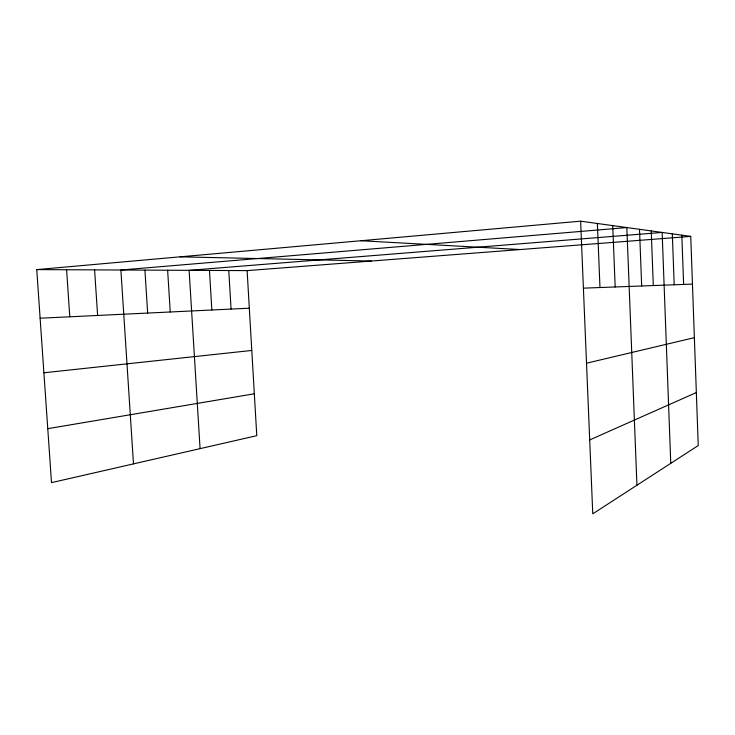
<?xml version="1.0" encoding="UTF-8"?>
<svg xmlns="http://www.w3.org/2000/svg" width="735" height="735" viewBox="0 0 735 735"><rect width="100%" height="100%" fill="white"/><g stroke="black" fill="none" stroke-linecap="round" stroke-linejoin="round"><path stroke-width="1.1" d="M589.7 439.925L696.348 392.554M586.521 363.2L694.373 337.668M47.766 428.68L254.328 393.785M43.898 372.774L251.793 350.448M36.75 269.598L247.116 270.618L256.781 435.671L51.505 482.638L36.75 269.598L580.622 221.171L690.735 236.394L698.25 445.539L592.768 513.829L580.622 221.171M247.116 270.618L690.735 236.394M40.113 318.209L249.321 308.204M583.406 288.148L692.453 284.105M180.121 256.837L371.248 261.044M360.931 240.74L520.215 249.551M66.6 269.745L69.788 316.785M94.594 269.883L97.617 315.453M144.924 270.122L147.661 313.064M133.485 463.886L120.889 270.011L626.845 227.565L636.933 485.229M167.635 270.232L170.244 311.98M209.466 270.434L211.855 309.995M200.076 448.644L189.115 270.333L662.143 232.444L670.77 463.326M228.778 270.526L231.066 309.077M597.38 223.486L599.98 287.532M612.733 225.608L615.177 286.972M651.228 230.937L653.305 285.557M639.496 229.311L641.673 285.988M681.823 235.163L683.624 284.427M672.314 233.849L674.197 284.776"/></g></svg>
